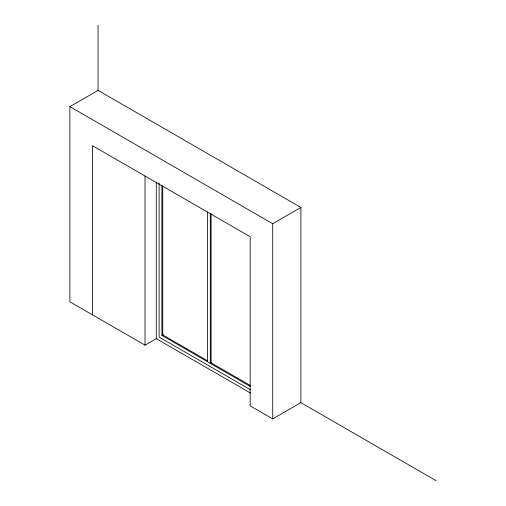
<?xml version="1.0" encoding="UTF-8"?>
<svg xmlns="http://www.w3.org/2000/svg" width="506" height="506" viewBox="0 0 506 506"><rect width="100%" height="100%" fill="white"/><g stroke="black" fill="none" stroke-linecap="round" stroke-linejoin="round"><path stroke-width="0.76" d="M157.024 338.229L145.013 345.168L69.891 301.797L69.891 106.621L98.063 90.359L300.893 207.46L300.893 402.631L272.721 418.898L250.185 405.888L250.185 236.738L92.427 145.658L92.427 314.808M69.891 106.621L272.721 223.722L300.893 207.46M161.914 185.575L161.914 335.408L163.324 334.592M211.685 362.511L210.275 363.327L210.275 213.5M300.615 402.472L436.109 480.7M207.624 360.822L162.761 334.921L162.761 185.879M250.546 385.604L211.122 362.84L211.122 213.798M161.914 335.408L250.375 386.476M250.451 389.778L159.099 337.034L159.099 183.077M250.527 393.073L156.278 338.659L156.278 182.154M272.721 223.722L272.721 418.898M207.46 211.869L207.46 361.701M145.013 176.018L145.013 345.168M98.063 25.3L98.063 90.751"/></g></svg>
